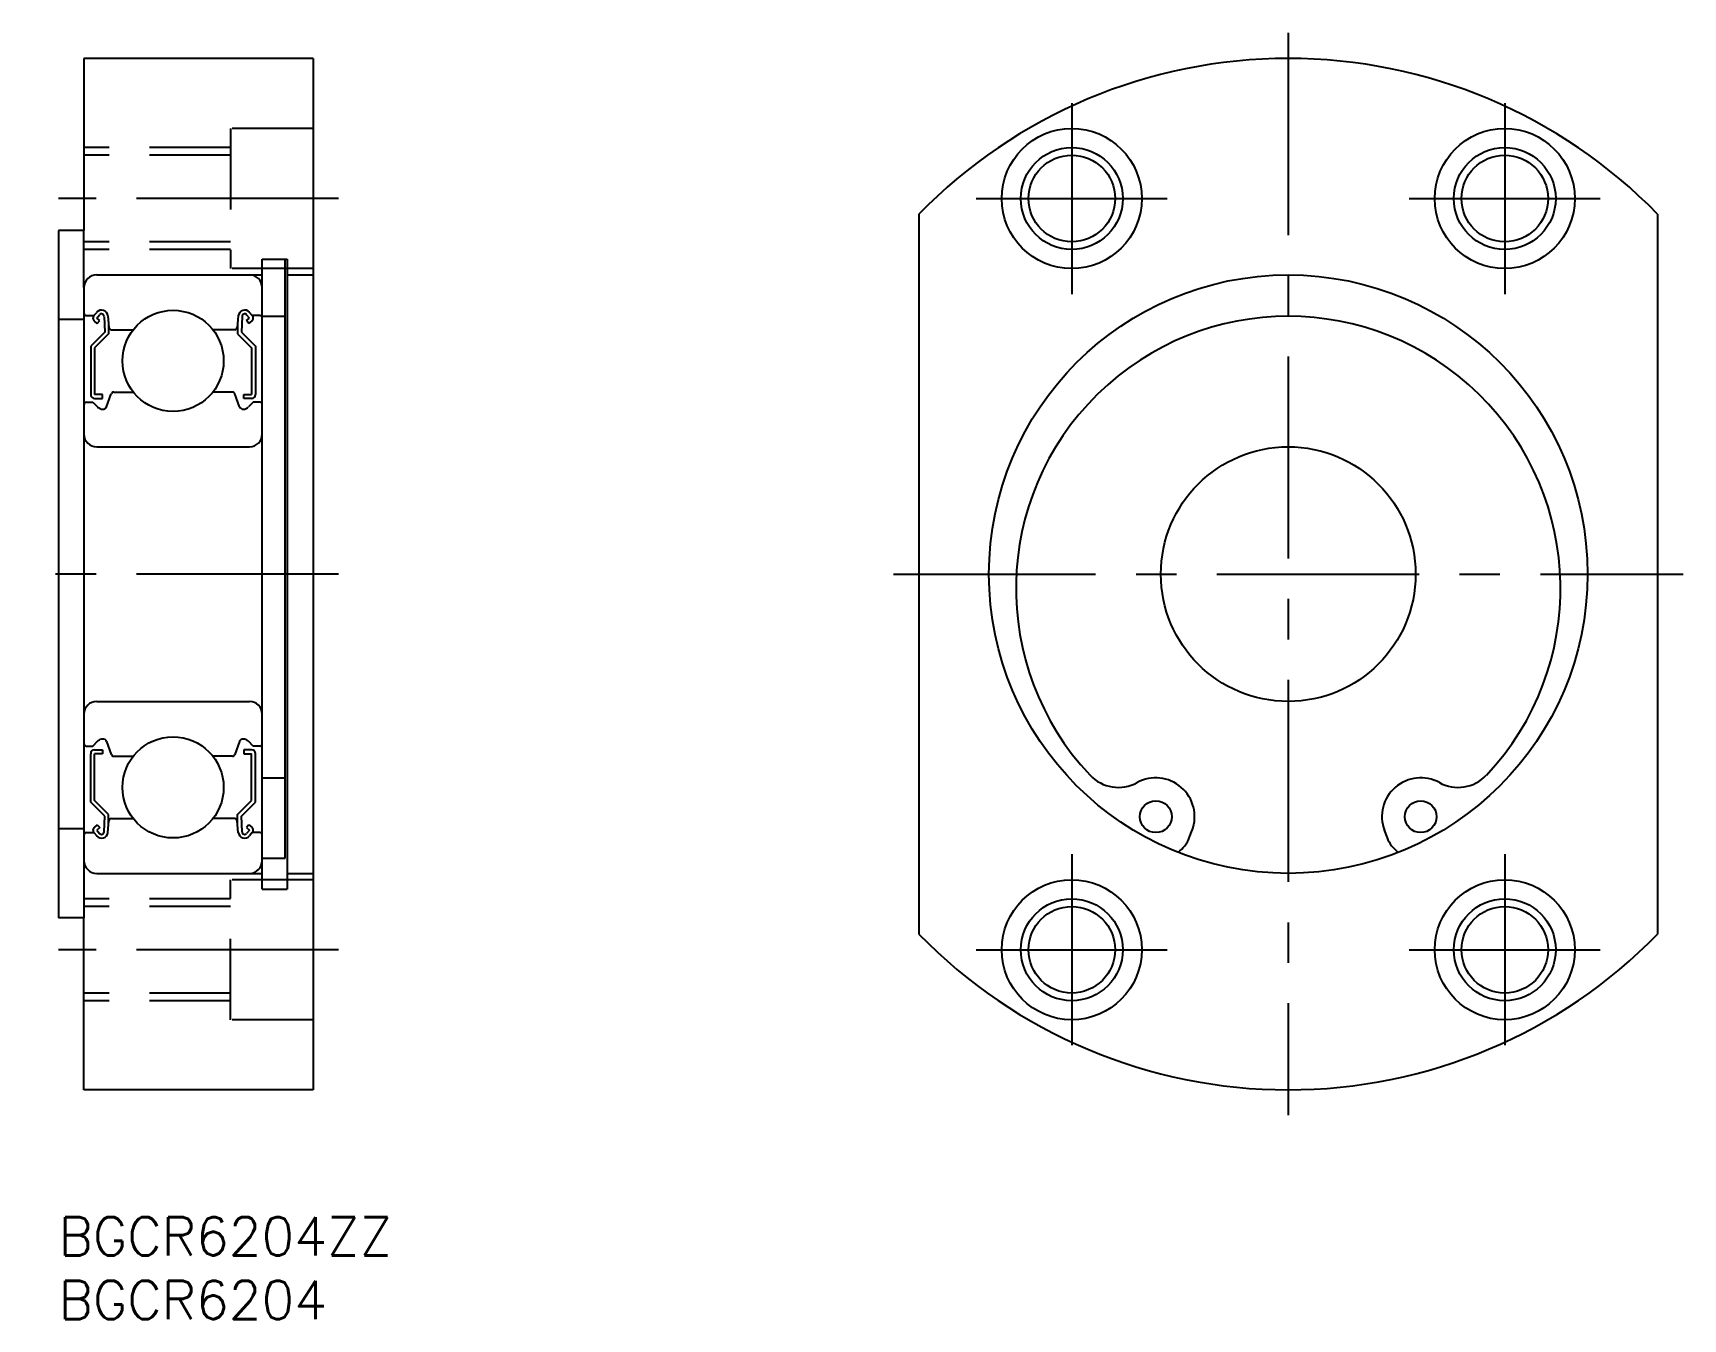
# Model space of a CAD drawing. Extents: x -2 to 128, y -8 to 93.
import ezdxf

# ---------------------------------------------------------------- set-up
doc = ezdxf.new("R2010")
doc.units = 0
doc.header["$LTSCALE"] = 0.5
doc.linetypes.add('CENTER', pattern=[50.8, 31.75, -6.35, 6.35, -6.35])
doc.linetypes.add('DASHED', pattern=[19.05, 12.7, -6.35])
for name, color, linetype in [('MSM_CENTER', 1, 'CENTER'), ('MSM_CONTINUOUS', 7, 'CONTINUOUS'), ('MSM_DASHED', 4, 'DASHED'), ('MSM_NARROW', 5, 'CONTINUOUS'), ('MSM_PART_NUMBER', 7, 'CONTINUOUS')]:
    doc.layers.add(name, color=color, linetype=linetype)
doc.styles.get("Standard").update_dxf_attribs({"font": 'txt.shx', "height": 3, "bigfont": 'bigfont.shx'})

# ---------------------------------------------------------------- blocks, each defined once
blk = doc.blocks.new('*U4')
at = {"layer": 'MSM_PART_NUMBER'}
blk.add_text('BGCR6204ZZ', height=3, dxfattribs=at).set_placement((0, -3))
blk = doc.blocks.new('*U5')
at = {"layer": 'MSM_PART_NUMBER'}
blk.add_text('BGCR6204', height=3, dxfattribs=at).set_placement((0, -8))

msp = doc.modelspace()

# ---------------------------------------------------------------- linework, layer by layer
at = {"layer": 'MSM_CENTER'}
for p, q in [((96.57, 93), (96.57, 8)), ((79.57, 87.5), (79.57, 72.5)), ((113.57, 87.5), (113.57, 72.5)), ((22, 80), (0, 80)), ((72.07, 80), (87.07, 80)), ((106.07, 80), (121.07, 80)), ((22, 50.5), (-2, 50.5)), ((65.57, 50.5), (127.57, 50.5)), ((79.57, 28.5), (79.57, 13.5)), ((113.57, 28.5), (113.57, 13.5)), ((22, 21), (0, 21)), ((72.07, 21), (87.07, 21)), ((106.07, 21), (121.07, 21))]:
    msp.add_line(p, q, dxfattribs=at)
at = {"layer": 'MSM_CONTINUOUS'}
for p, q in [((20, 91), (2, 91)), ((2, 91), (2, 77.5)), ((15.5, 91), (15.5, 91)), ((20, 91), (20, 10)), ((67.57, 78.77), (67.57, 22.23)), ((125.57, 78.77), (125.57, 22.23)), ((0, 77.5), (0, 23.5)), ((2, 77.5), (0, 77.5)), ((16, 25.75), (16, 75.25)), ((16, 75.25), (17.95, 75.25)), ((17.8, 28.18, 1.25), (17.8, 75.25, 1.25)), ((17.95, 75.25), (17.95, 25.75)), ((3, 74), (16, 74)), ((17.95, 74), (20, 74)), ((2, 73), (2, 28)), ((2, 70.5), (0, 70.5)), ((2.2, 70.8), (2.78, 70.8)), ((2.78, 70.8), (3, 71.06)), ((3.05, 70.18), (2.82, 70.38)), ((3.01, 70.61), (3.23, 70.86)), ((3.24, 70.41), (3.01, 70.61)), ((3.05, 70.18), (3.24, 70.41)), ((3.58, 70.74), (3.63, 69.5)), ((3.88, 70.78), (3.96, 69.88)), ((3.93, 70.23), (3.93, 69.38)), ((14.12, 70.78), (14.04, 69.88)), ((14.07, 70.23), (14.07, 69.38)), ((14.42, 70.74), (14.37, 69.5)), ((14.76, 70.41), (14.99, 70.61)), ((14.95, 70.18), (14.76, 70.41)), ((14.99, 70.61), (14.77, 70.86)), ((14.95, 70.18), (15.18, 70.38)), ((15.22, 70.8), (15, 71.06)), ((15.8, 70.8), (15.22, 70.8)), ((16, 70.75), (17.8, 70.75)), ((3.63, 69.5), (2.53, 68.4)), ((3.93, 69.38), (2.83, 68.28)), ((4.16, 69.7), (5.88, 69.7)), ((13.84, 69.7), (12.12, 69.7)), ((14.07, 69.38), (15.17, 68.28)), ((14.37, 69.5), (15.47, 68.4)), ((2.53, 68.4), (2.53, 64.6)), ((2.83, 68.28), (2.83, 64.6)), ((15.17, 68.28), (15.17, 64.6)), ((15.47, 68.4), (15.47, 64.6)), ((4.34, 64.8), (5.88, 64.8)), ((13.66, 64.8), (12.12, 64.8)), ((2.2, 64), (2.7, 64)), ((2.7, 64), (3.07, 63.63)), ((3.45, 64.6), (2.83, 64.6)), ((2.83, 64.3), (3.45, 64.3)), ((3.45, 64.3), (3.45, 64.6)), ((3.78, 63.65), (4.15, 64.67)), ((14.22, 63.65), (13.85, 64.67)), ((14.55, 64.3), (14.55, 64.6)), ((14.55, 64.6), (15.17, 64.6)), ((15.17, 64.3), (14.55, 64.3)), ((15.3, 64), (14.93, 63.63)), ((15.8, 64), (15.3, 64)), ((3, 60.5), (15, 60.5)), ((3, 40.5), (15, 40.5)), ((2.2, 37), (2.7, 37)), ((2.53, 32.6), (2.53, 36.4)), ((2.7, 37), (3.07, 37.37)), ((2.83, 36.7), (3.45, 36.7)), ((2.83, 32.72), (2.83, 36.4)), ((3.45, 36.4), (2.83, 36.4)), ((3.45, 36.7), (3.45, 36.4)), ((3.78, 37.35), (4.15, 36.33)), ((14.22, 37.35), (13.85, 36.33)), ((14.55, 36.7), (14.55, 36.4)), ((15.17, 36.7), (14.55, 36.7)), ((14.55, 36.4), (15.17, 36.4)), ((15.3, 37), (14.93, 37.37)), ((15.17, 32.72), (15.17, 36.4)), ((15.8, 37), (15.3, 37)), ((15.47, 32.6), (15.47, 36.4)), ((4.34, 36.2), (5.88, 36.2)), ((13.66, 36.2), (12.12, 36.2)), ((16, 34.5), (17.8, 34.5)), ((3.63, 31.5), (2.53, 32.6)), ((3.93, 31.62), (2.83, 32.72)), ((14.07, 31.62), (15.17, 32.72)), ((14.37, 31.5), (15.47, 32.6)), ((3.58, 30.26), (3.63, 31.5)), ((3.88, 30.22), (3.96, 31.12)), ((3.93, 30.77), (3.93, 31.62)), ((4.16, 31.3), (5.88, 31.3)), ((13.84, 31.3), (12.12, 31.3)), ((14.12, 30.22), (14.04, 31.12)), ((14.07, 30.77), (14.07, 31.62)), ((14.42, 30.26), (14.37, 31.5)), ((2, 30.5), (0, 30.5)), ((2.2, 30.2), (2.78, 30.2)), ((2.78, 30.2), (3, 29.94)), ((3.05, 30.82), (2.82, 30.62)), ((3.24, 30.59), (3.01, 30.39)), ((3.01, 30.39), (3.23, 30.14)), ((3.05, 30.82), (3.24, 30.59)), ((14.95, 30.82), (14.76, 30.59)), ((14.76, 30.59), (14.99, 30.39)), ((14.99, 30.39), (14.77, 30.14)), ((14.95, 30.82), (15.18, 30.62)), ((15.22, 30.2), (15, 29.94)), ((15.8, 30.2), (15.22, 30.2)), ((88.8, 29.8), (89.02, 30.38)), ((104.11, 30.38), (104.33, 29.8)), ((16, 28.18), (17.8, 28.18)), ((3, 27), (16, 27)), ((17.95, 27), (20, 27)), ((16, 25.75), (17.95, 25.75)), ((2, 23.5), (0, 23.5)), ((2, 10), (2, 23.5)), ((20, 10), (2, 10))]:
    msp.add_line(p, q, dxfattribs=at)
for centre, radius in [((79.57, 80), 5.5), ((113.57, 80), 5.5), ((79.57, 80), 3.4), ((113.57, 80), 3.4), ((96.57, 50.5), 23.5), ((9, 67.25), 3.97), ((96.57, 50.5), 10), ((9, 33.75), 3.97), ((86.17, 31.45), 1.25), ((106.97, 31.45), 1.25), ((79.57, 21), 5.5), ((113.57, 21), 5.5), ((79.57, 21), 3.4), ((113.57, 21), 3.4)]:
    msp.add_circle(centre, radius, dxfattribs=at)
for centre, radius, start, end in [((96.57, 50.5), 40.5, 44.2707, 135.7293), ((3, 73), 1, 90, 180), ((15, 73), 1, 0, 90), ((2.2, 71), 0.2, 180, 270), ((3.01, 70.61), 0.3, 139.9098, 229.9963), ((3.38, 70.74), 0.5, 4.987, 139.9098), ((3.38, 70.74), 0.2, 2.3754, 139.9922), ((14.62, 70.74), 0.5, 40.0902, 175.013), ((14.62, 70.74), 0.2, 40.0078, 177.6246), ((14.99, 70.61), 0.3, 310.0037, 40.0902), ((15.8, 71), 0.2, 270, 0), ((96.57, 49.37), 21.38, 316.6826, 223.3174), ((4.16, 69.9), 0.2, 184.987, 270), ((13.84, 69.9), 0.2, 270, 355.013), ((4.34, 64.6), 0.2, 90, 160.0299), ((13.66, 64.6), 0.2, 19.9701, 90), ((2.2, 63.8), 0.2, 90, 180), ((2.83, 64.6), 0.3, 180, 270), ((3.5, 64.05), 0.6, 225, 267.9591), ((3.5, 63.75), 0.3, 265.5374, 340.0299), ((14.5, 63.75), 0.3, 199.9701, 274.4626), ((14.5, 64.05), 0.6, 272.0409, 315), ((15.17, 64.6), 0.3, 270, 0), ((15.8, 63.8), 0.2, 0, 90), ((3, 61.5), 1, 180, 270), ((15, 61.5), 1, 270, 0), ((3, 39.5), 1, 90, 180), ((15, 39.5), 1, 0, 90), ((2.2, 37.2), 0.2, 180, 270), ((2.83, 36.4), 0.3, 90, 180), ((3.5, 36.95), 0.6, 92.0409, 135), ((3.5, 37.25), 0.3, 19.9701, 94.4626), ((4.34, 36.4), 0.2, 199.9701, 270), ((13.66, 36.4), 0.2, 270, 340.0299), ((14.5, 37.25), 0.3, 85.5374, 160.0299), ((14.5, 36.95), 0.6, 45, 87.9591), ((15.17, 36.4), 0.3, 0, 90), ((15.8, 37.2), 0.2, 270, 0), ((83.23, 36.8), 3.05, 223.3174, 298.7349), ((86.17, 31.45), 3.05, 339.4426, 118.7349), ((106.97, 31.45), 3.05, 61.2651, 200.5574), ((109.9, 36.8), 3.05, 241.2651, 316.6826), ((4.16, 31.1), 0.2, 90, 175.013), ((13.84, 31.1), 0.2, 4.987, 90), ((2.2, 30), 0.2, 90, 180), ((3.01, 30.39), 0.3, 130.0037, 220.0902), ((3.38, 30.26), 0.5, 220.0902, 355.013), ((3.38, 30.26), 0.2, 220.0078, 357.6246), ((14.62, 30.26), 0.5, 184.987, 319.9098), ((14.62, 30.26), 0.2, 182.3754, 319.9922), ((14.99, 30.39), 0.3, 319.9098, 49.9963), ((15.8, 30), 0.2, 0, 90), ((86.46, 30.68), 2.5, 305.7418, 339.4426), ((106.67, 30.68), 2.5, 200.5574, 234.2582), ((3, 28), 1, 180, 270), ((15, 28), 1, 270, 0), ((96.57, 50.5), 40.5, 224.2707, 315.7293)]:
    msp.add_arc(centre, radius, start, end, dxfattribs=at)
at = {"layer": 'MSM_DASHED'}
for p, q in [((20, 85.5), (13.5, 85.5)), ((13.5, 85.5), (13.5, 74.5)), ((13.5, 84), (2, 84)), ((13.5, 83.4), (2, 83.4)), ((2, 73), (2, 77.5)), ((13.5, 76.6), (2, 76.6)), ((13.5, 76), (2, 76)), ((20, 74.5), (13.5, 74.5)), ((2, 28), (2, 23.5)), ((13.5, 15.5), (13.5, 26.5)), ((20, 26.5), (13.5, 26.5)), ((13.5, 25), (2, 25)), ((13.5, 24.4), (2, 24.4)), ((13.5, 17.6), (2, 17.6)), ((13.5, 17), (2, 17)), ((20, 15.5), (13.5, 15.5))]:
    msp.add_line(p, q, dxfattribs=at)
at = {"layer": 'MSM_NARROW'}
for centre in [(79.57, 80), (113.57, 80), (79.57, 21), (113.57, 21)]:
    msp.add_circle(centre, 4, dxfattribs=at)

# ---------------------------------------------------------------- block references
at = {"layer": 'MSM_CONTINUOUS'}
for name in ['*U4', '*U5']:
    msp.add_blockref(name, (0, 0), dxfattribs=at)

doc.saveas('drawing.dxf')
